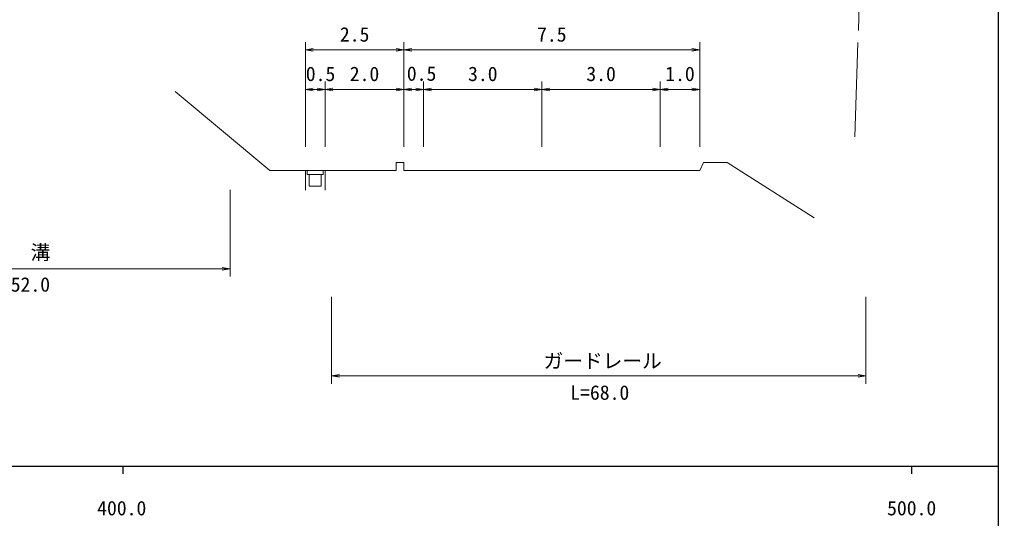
# Model space of a CAD drawing. Units: millimetres at full size, sheet at 1:1000, with parts at other scales. Extents: x 40000 to 680000, y 20000 to 380000.
# Drawn here: x 454891 to 579000, y 198357 to 261575 of the extents above; entities that cross this region are included whole.
import ezdxf
from ezdxf.enums import TextEntityAlignment as Align

# ---------------------------------------------------------------- set-up
doc = ezdxf.new("R2010")
doc.units = ezdxf.units.MM
doc.header["$LTSCALE"] = 1000
doc.linetypes.add('CHAIN', pattern=[18.5, 12, -1.5, 3.5, -1.5])
for name, color, linetype, lineweight in [('M-BGD', 7, 'Continuous', 13), ('M-BMK', 2, 'CHAIN', 13), ('M-STR-HTXT', 7, 'Continuous', 13), ('M-TTL-BAND', 7, 'Continuous', 25)]:
    doc.layers.add(name, color=color, linetype=linetype, lineweight=lineweight)
doc.styles.add('ＭＳ ゴシック', font='')
doc.styles.get('ＭＳ ゴシック').set_extended_font_data('MS Gothic')

# ---------------------------------------------------------------- blocks, each defined once
blk = doc.blocks.new('open_arrow')
at = {"color": 0, "linetype": 'Continuous', "lineweight": -2}
blk.add_lwpolyline([(7.5, 1.25), (0, 0), (7.5, -1.25)], dxfattribs=at)

msp = doc.modelspace()

# ---------------------------------------------------------------- linework, layer by layer
at = {"layer": 'M-BGD'}
for p, q in [((502625, 242448), (502625, 243448)), ((502625, 243448), (503625, 243448)), ((503625, 243448), (503625, 242448)), ((491125, 242448), (491625, 242448)), ((491375, 242448), (491375, 241948)), ((491625, 242448), (494125, 242448)), ((493375, 241948), (493375, 242448)), ((493625, 242448), (493625, 239948)), ((494125, 242448), (494625, 242448)), ((494625, 242448), (502625, 242448)), ((503625, 242448), (506125, 242448)), ((506125, 242448), (521125, 242448)), ((521125, 242448), (536125, 242448)), ((491375, 241948), (491625, 241948)), ((491625, 241948), (491625, 240448)), ((493125, 241948), (491625, 241948)), ((493125, 241948), (493375, 241948)), ((493125, 241948), (493125, 240448)), ((493625, 240448), (493625, 241948)), ((491625, 240448), (493125, 240448))]:
    msp.add_line(p, q, dxfattribs=at)
for points in [[(474625, 252448), (486625, 242448), (491125, 242448), (491125, 239948)], [(536125, 242448), (541125, 242448), (541625, 243448), (544625, 243448), (555625, 236448)]]:
    msp.add_lwpolyline(points, dxfattribs=at)
at = {"layer": 'M-BMK'}
msp.add_line((560803, 246697), (562356, 294444), dxfattribs=at)
at = {"layer": 'M-STR-HTXT'}
for p, q in [((491125, 245448), (491125, 258731)), ((503625, 245448), (503625, 258731)), ((503625, 245448), (503625, 258731)), ((541125, 245448), (541125, 258731)), ((491125, 257731), (503625, 257731)), ((503625, 257731), (541125, 257731)), ((493625, 245448), (493625, 253731)), ((506125, 245448), (506125, 253731)), ((521125, 245448), (521125, 253731)), ((536125, 245448), (536125, 253731)), ((491125, 252731), (493625, 252731)), ((493625, 252731), (503625, 252731)), ((503625, 252731), (506125, 252731)), ((506125, 252731), (521125, 252731)), ((521125, 252731), (536125, 252731)), ((536125, 252731), (541125, 252731)), ((481596, 240000), (481596, 229000)), ((428057, 230000), (481596, 230000)), ((494454, 226423), (494454, 215423)), ((562209, 226423), (562209, 215423)), ((494454, 216423), (562209, 216423))]:
    msp.add_line(p, q, dxfattribs=at)
at = {"layer": 'M-TTL-BAND'}
for p, q in [((579000, 20000), (579000, 370000)), ((40000, 205000), (579000, 205000)), ((468000, 205000), (468000, 204000)), ((568000, 205000), (568000, 204000))]:
    msp.add_line(p, q, dxfattribs=at)

# ---------------------------------------------------------------- block references
at = {"layer": 'M-STR-HTXT', "xscale": 133, "yscale": 133}
for p in [(491125, 257731), (503625, 257731), (491125, 252731), (493625, 252731), (503625, 252731), (506125, 252731), (521125, 252731), (536125, 252731), (494454, 216423)]:
    msp.add_blockref('open_arrow', p, dxfattribs=at)
at = {"layer": 'M-STR-HTXT', "xscale": 133, "yscale": 133, "rotation": 180}
for p in [(503625, 257731), (541125, 257731), (493625, 252731), (503625, 252731), (506125, 252731), (521125, 252731), (536125, 252731), (541125, 252731), (481596, 230000), (562209, 216423)]:
    msp.add_blockref('open_arrow', p, dxfattribs=at)

# ---------------------------------------------------------------- texts
at = {"layer": 'M-STR-HTXT', "style": 'ＭＳ ゴシック'}
for s, p in [('2.5', (497375, 258231)), ('7.5', (522375, 258231)), ('0.5', (493053, 253231)), ('2.0', (498625, 253231)), ('0.5', (505864, 253268)), ('3.0', (513625, 253231)), ('3.0', (528625, 253231)), ('1.0', (538625, 253231)), ('L=52.0', (455017, 226542)), ('L=68.0', (528455, 212846))]:
    msp.add_text(s, height=1833, dxfattribs=at).set_placement(p, align=Align.BOTTOM_CENTER)
for s, p in [('側\u3000溝', (455043, 232075)), ('ガードレール', (528823, 218315))]:
    msp.add_text(s, height=1833, dxfattribs=at).set_placement(p, align=Align.MIDDLE_CENTER)
at = {"layer": 'M-TTL-BAND', "style": 'ＭＳ ゴシック'}
for s, p in [('400.0', (467844, 198195)), ('500.0', (568000, 198195))]:
    msp.add_text(s, height=1833, dxfattribs=at).set_placement(p, align=Align.BOTTOM_CENTER)

doc.saveas('drawing.dxf')
